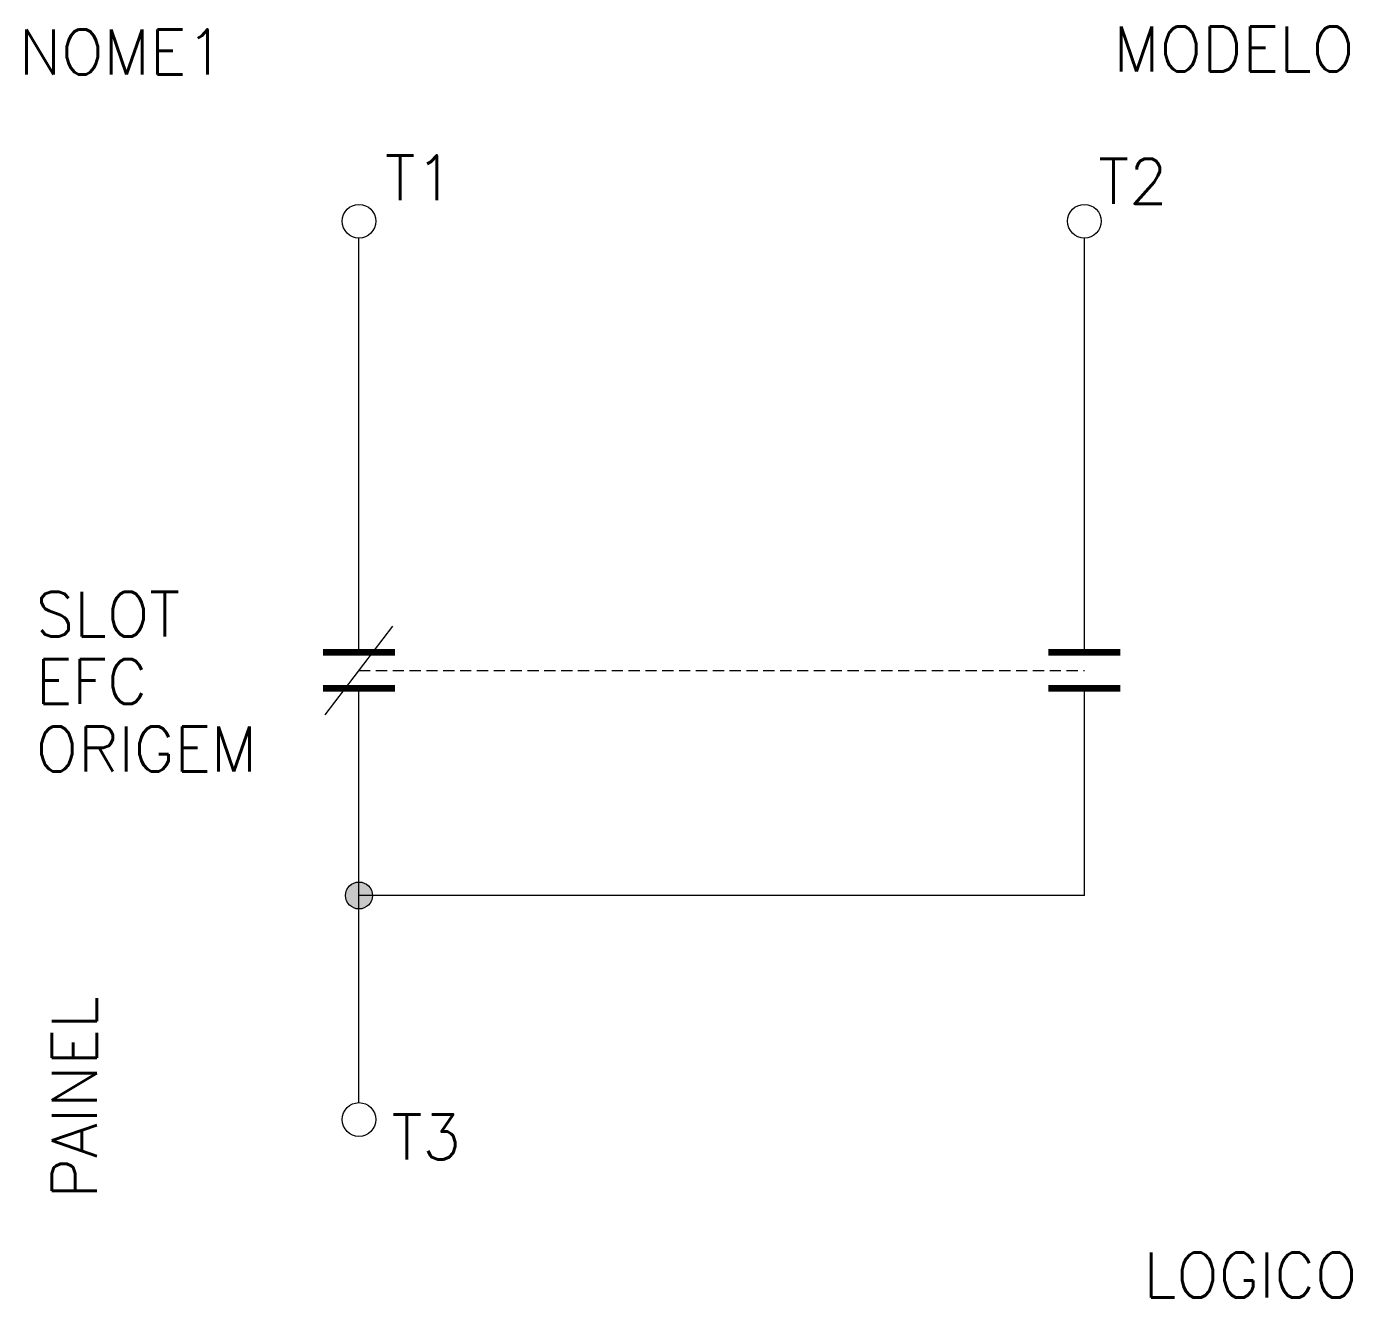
# Model space of a CAD drawing. Extents: x 264.8 to 323.8, y 160.4 to 217.
import ezdxf
from ezdxf.enums import TextEntityAlignment as Align

# ---------------------------------------------------------------- set-up
doc = ezdxf.new("R2010")
doc.units = 0
doc.header["$MEASUREMENT"] = 0
doc.linetypes.add('DASHED', pattern=[0.75, 0.5, -0.25])
doc.layers.get('0').update_dxf_attribs({"linetype": 'CONTINUOUS'})
doc.styles.add('ROMANS', font='romans')

msp = doc.modelspace()

# ---------------------------------------------------------------- hatches: boundary and pattern name
msp.add_hatch(color=7).paths.add_polyline_path([(278.978, 178.288, 1), (280.178, 178.288, 1)])

# ---------------------------------------------------------------- linework, layer by layer
for p, q in [((279.578, 189.113), (279.578, 207.563)), ((311.872, 189.113), (311.872, 207.563))]:
    msp.add_line(p, q)
at = {"color": 7}
for p, q in [((278.078, 186.337), (281.079, 190.288)), ((311.872, 178.288), (311.872, 187.513)), ((311.872, 178.288), (279.578, 178.288))]:
    msp.add_line(p, q, dxfattribs=at)
at = {"color": 7, "linetype": 'DASHED'}
msp.add_line((279.578, 188.313), (311.872, 188.313), dxfattribs=at)
at = {"linetype": 'Continuous'}
msp.add_line((279.578, 169.063), (279.578, 187.513), dxfattribs=at)
at = {"const_width": 0.3}
for points in [[(281.178, 189.113), (277.978, 189.113)], [(313.472, 189.113), (310.272, 189.113)], [(281.178, 187.513), (277.978, 187.513)], [(313.472, 187.513), (310.272, 187.513)]]:
    msp.add_lwpolyline(points, dxfattribs=at)
at = {"color": 7}
for centre, radius in [((279.578, 208.313), 0.75), ((311.872, 208.313), 0.75), ((279.578, 178.288), 0.6), ((279.578, 168.313), 0.75)]:
    msp.add_circle(centre, radius, dxfattribs=at)

# ---------------------------------------------------------------- texts
at = {"lineweight": -3, "style": 'ROMANS'}
for tag, text, p in [('NOME1', '', (264.434, 215.85)), ('EFC', '', (265.185, 187.816)), ('ORIGEM', 'ENDERECO FISICO', (265.185, 184.816))]:
    msp.add_attdef(tag, text=text, height=2, dxfattribs=at).set_placement(p, align=Align.MIDDLE_LEFT)
msp.add_attdef('MODELO', text='', height=2, dxfattribs=at).set_placement((323.879, 215.983), align=Align.MIDDLE_RIGHT)
at = {"color": 7, "style": 'ROMANS'}
for tag, p in [('T1', (280.726, 209.243)), ('T2', (312.487, 209.093)), ('T3', (281.026, 166.537))]:
    msp.add_attdef(tag, p, '', height=2, dxfattribs=at)
at = {"lineweight": -3, "style": 'ROMANS', "flags": 1}
msp.add_attdef('SLOT', text='', height=2, dxfattribs=at).set_placement((265.185, 190.816), align=Align.MIDDLE_LEFT)
at = {"lineweight": -3, "style": 'ROMANS'}
msp.add_attdef('PAINEL', text='', height=2, rotation=90, dxfattribs=at).set_placement((266.902, 164.8), align=Align.MIDDLE_LEFT)
msp.add_attdef('LOGICO', text='DIAGRAMA LOGICO', height=2, dxfattribs=at).set_placement((314.506, 162.387), align=Align.TOP_LEFT)

doc.saveas('drawing.dxf')
